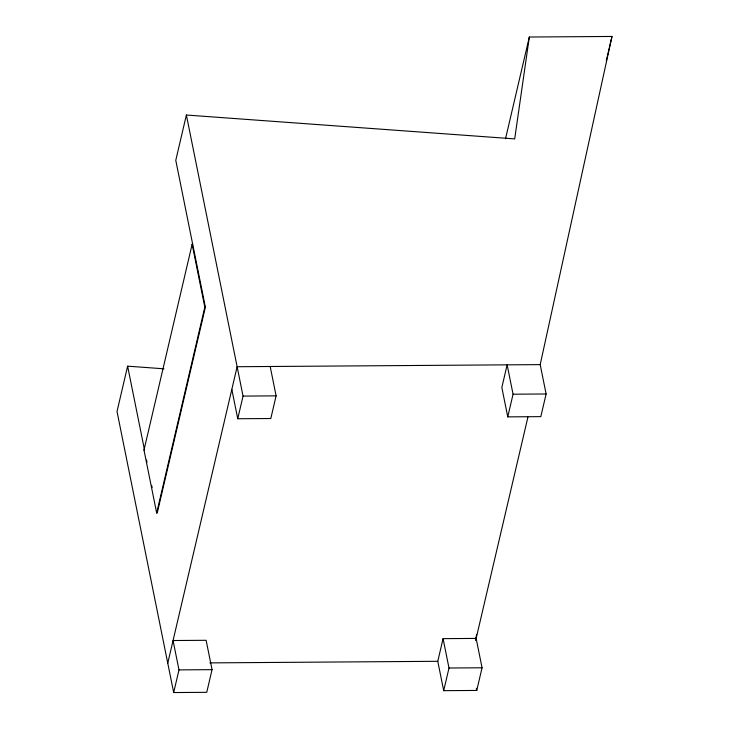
<?xml version="1.0" encoding="UTF-8"?>
<svg xmlns="http://www.w3.org/2000/svg" width="729" height="729" viewBox="0 0 729 729"><rect width="100%" height="100%" fill="white"/><g stroke="black" fill="none" stroke-linecap="round" stroke-linejoin="round"><path stroke-width="1.09" d="M507.758 416.87L513.061 394.207L507.138 364.846L501.834 387.5L507.758 416.87L540.818 416.642L546.121 393.979L540.198 364.618L611.986 36.45L529.327 37.024L514.692 138.902L186.378 115.027L175.771 160.344L205.378 307.173L157.218 512.997L156.671 512.997L143.987 450.075L192.137 244.251L192.684 244.242M475.709 638.823L476.684 634.376M163.97 368.81L127.621 366.168L117.014 411.493L173.684 692.55L206.744 692.322L212.048 669.659L206.125 640.299L173.065 640.527L178.988 669.887L173.684 692.55M156.671 512.997L204.822 307.173L192.137 244.251M167.761 663.19L237.125 366.723L540.198 364.618M270.186 366.496L276.109 395.856L270.805 418.519L237.745 418.747L243.049 396.093L186.378 115.027M505.516 138.792L529.327 37.024M437.774 661.303L443.077 638.65L476.146 638.413L482.06 667.782L476.766 690.436L443.697 690.673L437.774 661.303L209.897 662.889M443.697 690.673L449 668.01L443.077 638.65M606.291 60.789L611.986 36.45M475.636 640.572L527.914 417.143M204.822 307.173L205.378 307.173M243.049 396.093L276.109 395.856M513.061 394.207L546.121 393.979M143.987 450.075L144.533 450.066L127.621 366.168M178.988 669.887L212.048 669.659M449 668.01L482.06 667.782M476.319 688.267L476.766 690.436M231.822 389.386L237.745 418.747M146.538 460.008L146.985 462.213M151.659 485.396L152.106 487.601"/></g></svg>
